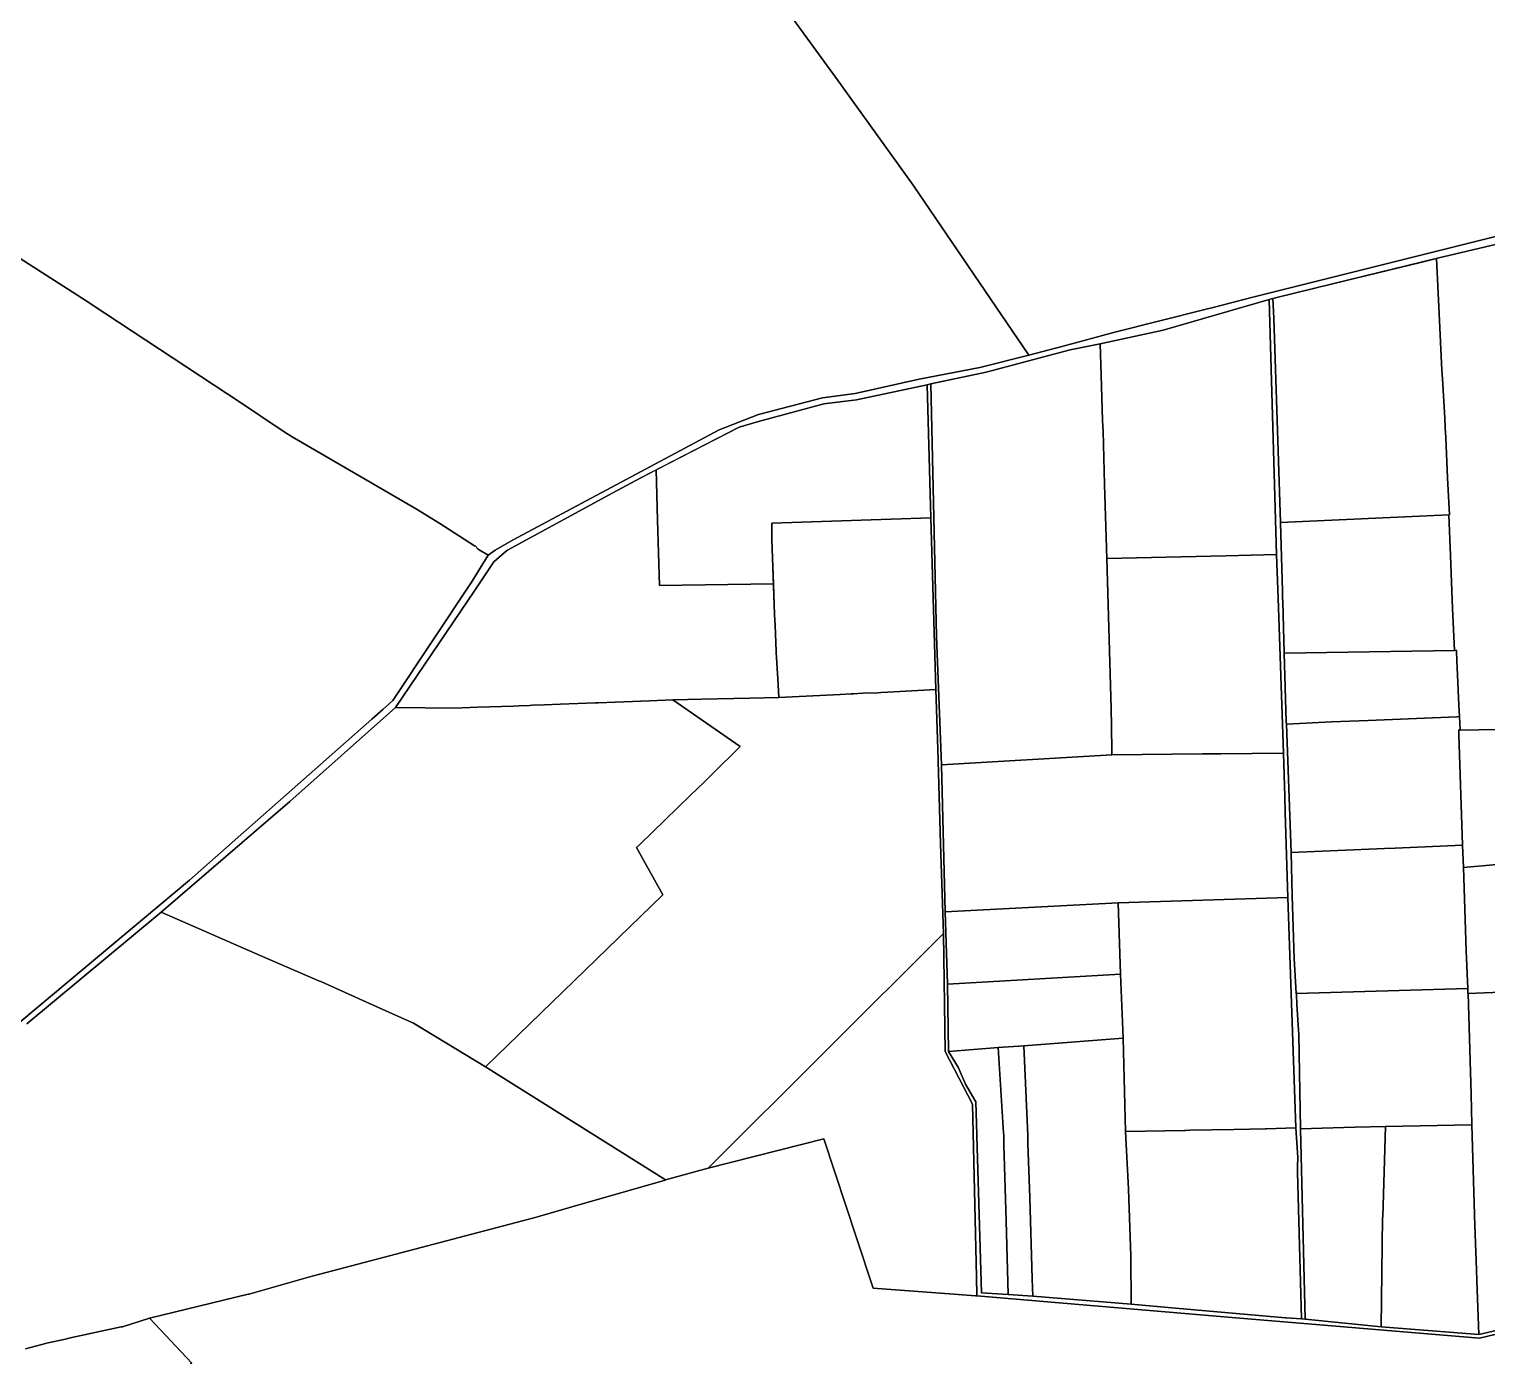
# Model space of a CAD drawing. Header units: metres. Extents: x 3 to 1005126, y 39 to 4383651.
# Drawn here: x 484757 to 485917, y 4371546 to 4372603 of the extents above; entities that cross this region are included whole.
import ezdxf

# ---------------------------------------------------------------- set-up
doc = ezdxf.new("R2010")
doc.units = ezdxf.units.M
doc.header["$MEASUREMENT"] = 0
doc.layers.add('TM_Llucmajor', color=7, linetype='Continuous')

msp = doc.modelspace()

# ---------------------------------------------------------------- linework, layer by layer
at = {"layer": 'TM_Llucmajor', "linetype": 'Continuous', "flags": 128}
for points in [[(485351.8, 4372629.2), (485402.9, 4372558.5), (485403.5, 4372557.7), (485460.6, 4372478.3), (485461.1, 4372477.6), (485552.7, 4372342.9), (485513.7, 4372333.1), (485465.4, 4372323.7), (485414.4, 4372312.3), (485388.3, 4372308.9), (485337.4, 4372295.7), (485306.2, 4372283.4), (485142, 4372195.7), (485127.8, 4372187.6), (485122.3, 4372183.5), (485115, 4372187.8), (485114.3, 4372188.4), (485112, 4372190.7), (485111.4, 4372191.1), (485087.4, 4372206.3), (485083.6, 4372208.7), (485065.6, 4372220), (484966.1, 4372277.7), (484961.9, 4372280.5), (484960.6, 4372281.3), (484921, 4372307.7), (484914.8, 4372311.9), (484806.2, 4372383.5), (484805, 4372384.3), (484731.6, 4372431.4)], [(486029.3, 4372463.6), (485730, 4372388.8), (485699.3, 4372380.7), (485692.8, 4372379.1), (485621.1, 4372361.2), (485579.9, 4372350.1), (485552.7, 4372342.9), (485461.1, 4372477.6), (485460.6, 4372478.3), (485403.5, 4372557.7), (485402.9, 4372558.5), (485351.8, 4372629.2)], [(484713.2, 4371781.6), (484884.5, 4371924.8), (485029.6, 4372053), (485038.2, 4372060.6), (485046.2, 4372067.7), (485109.5, 4372162.8), (485122.3, 4372183.5), (485127.8, 4372187.6), (485142, 4372195.7), (485306.2, 4372283.4), (485337.4, 4372295.7), (485388.3, 4372308.9), (485414.4, 4372312.3), (485465.4, 4372323.7), (485513.7, 4372333.1), (485552.7, 4372342.9), (485579.9, 4372350.1), (485621.1, 4372361.2), (485692.8, 4372379.1), (485699.3, 4372380.7), (485730, 4372388.8), (486029.3, 4372463.6)], [(484731.6, 4372431.4), (484805, 4372384.3), (484806.2, 4372383.5), (484914.8, 4372311.9), (484921, 4372307.7), (484960.6, 4372281.3), (484961.9, 4372280.5), (484966.1, 4372277.7), (485065.6, 4372220), (485083.6, 4372208.7), (485087.4, 4372206.3), (485111.4, 4372191.1), (485112, 4372190.7), (485114.3, 4372188.4), (485115, 4372187.8), (485122.3, 4372183.5), (485109.5, 4372162.8), (485046.2, 4372067.7), (485038.2, 4372060.6), (485029.6, 4372053), (484884.5, 4371924.8), (484713.2, 4371781.6)], [(485948.9, 4372436.9), (485878.1, 4372420.1), (485794.5, 4372399.7), (485750, 4372388.8), (485747, 4372388), (485744.1, 4372387.1), (485659.6, 4372362.9), (485609.5, 4372352), (485585.6, 4372347), (485518.6, 4372329.4), (485474.5, 4372320), (485471.6, 4372319.3), (485415.5, 4372307.3), (485402.5, 4372305.7), (485389.4, 4372304), (485337.4, 4372290), (485322.1, 4372285.4), (485243.6, 4372245.1), (485221.4, 4372233.1), (485137.6, 4372187.5), (485136.7, 4372187.1), (485126.7, 4372178.2), (485111.2, 4372155.2), (485048.3, 4372062.2), (484964.2, 4371987.3), (484861.9, 4371899.3), (484860.2, 4371897.9), (484755, 4371810.3)], [(485925.4, 4372044.6), (485896, 4372044.1), (485896, 4372044.4), (485895.4, 4372055), (485895, 4372064), (485893.6, 4372094.2), (485893.4, 4372098.8), (485893, 4372107.8), (485891.4, 4372107.7), (485890, 4372141.2), (485888.3, 4372183.4), (485887, 4372215.7), (485887.6, 4372215.7), (485886, 4372245.2), (485884.5, 4372277.4), (485884.1, 4372285), (485883.7, 4372292.6), (485881.9, 4372324), (485881.5, 4372330.8), (485879.4, 4372375.7), (485877.1, 4372419.8), (485877.1, 4372419.8), (485878.1, 4372420.1), (485948.9, 4372436.9)], [(485923.6, 4371562.7), (485911.3, 4371559.9), (485717.3, 4371576.2), (485511.3, 4371593.5), (485511, 4371608.8), (485507.7, 4371746.3), (485486, 4371788.3), (485484.6, 4371882.1), (485482.4, 4371953.5), (485480.1, 4372029.1), (485478.6, 4372076.5), (485474.7, 4372213.2), (485474.7, 4372213.2), (485471.6, 4372319.3), (485474.5, 4372320), (485479, 4372118.7), (485483.2, 4372016.5), (485485.9, 4371899.5), (485487.8, 4371841.9), (485488.7, 4371788.3), (485496.5, 4371775.1), (485497.1, 4371773.9), (485502.2, 4371762.1), (485510.3, 4371748), (485511.1, 4371721.8), (485511.1, 4371720.9), (485514.9, 4371596.1), (485536.1, 4371594.6), (485555.8, 4371593.2), (485634.1, 4371586.9), (485669.3, 4371583.8), (485757.1, 4371576.1), (485757.4, 4371576.1), (485769.7, 4371575.4), (485772.6, 4371575), (485833.2, 4371568.9), (485910.9, 4371562.7), (485955.5, 4371573.1)], [(484755, 4371810.3), (484860.2, 4371897.9), (484861.9, 4371899.3), (484940.6, 4371864.8), (484940.7, 4371864.8), (484987.9, 4371844.3), (484988.9, 4371843.9), (485027.8, 4371826.4), (485060.8, 4371811.6), (485062.6, 4371810.7), (485120.1, 4371776.1), (485263.4, 4371685.9), (485263, 4371685.7), (485186.2, 4371663.6), (485163.2, 4371657), (485159.6, 4371655.9), (485149.6, 4371653.3), (484983, 4371609.5), (484979.2, 4371608.5), (484977.4, 4371608), (484932.8, 4371595.3), (484931.8, 4371595), (484931.1, 4371594.8), (484852.6, 4371575.9), (484831.1, 4371569), (484830.1, 4371568.8), (484788.4, 4371559.8), (484785.8, 4371559.2), (484770.5, 4371555.8), (484768, 4371555.1), (484760.7, 4371553.3), (484753.9, 4371551.5)], [(484886.2, 4371540), (484852.6, 4371575.9), (484931.1, 4371594.8), (484931.8, 4371595), (484932.8, 4371595.3), (484977.4, 4371608), (484979.2, 4371608.5), (484983, 4371609.5), (485149.6, 4371653.3), (485159.6, 4371655.9), (485163.2, 4371657), (485186.2, 4371663.6), (485263, 4371685.7), (485263.4, 4371685.9), (485297.3, 4371695.4), (485389.3, 4371718.7), (485415.7, 4371639.1), (485428.7, 4371599.6), (485493, 4371594.8), (485510.1, 4371593.6), (485511.3, 4371593.5), (485717.3, 4371576.2), (485911.3, 4371559.9), (485923.6, 4371562.7)], [(484753.9, 4371551.5), (484760.7, 4371553.3), (484768, 4371555.1), (484770.5, 4371555.8), (484785.8, 4371559.2), (484788.4, 4371559.8), (484830.1, 4371568.8), (484831.1, 4371569), (484852.6, 4371575.9), (484886.2, 4371540), (484867.9, 4371526.4), (484865.5, 4371524.6), (484864.3, 4371523.6), (484852.5, 4371514.6), (484849.9, 4371512.7), (484847.2, 4371510.7), (484806.4, 4371480.1), (484802.7, 4371477.4), (484712.7, 4371413)]]:
    msp.add_lwpolyline(points, dxfattribs=at)
for points in [[(485864.5, 4372416.8), (485877.1, 4372419.8), (485877.1, 4372419.8), (485879.4, 4372375.7), (485881.5, 4372330.8), (485881.9, 4372324), (485883.7, 4372292.6), (485884.1, 4372285), (485884.5, 4372277.4), (485886, 4372245.2), (485887.6, 4372215.7), (485887, 4372215.7), (485881.3, 4372215.4), (485753, 4372209.7), (485747.6, 4372372.3), (485747, 4372388), (485750, 4372388.8), (485794.5, 4372399.7), (485864.5, 4372416.8)], [(485610.3, 4372326.9), (485609.5, 4372352), (485659.6, 4372362.9), (485744.1, 4372387.1), (485749.9, 4372184), (485709.4, 4372183.1), (485614.8, 4372180.9), (485613, 4372239.8), (485611.7, 4372282.4), (485611.5, 4372286.4), (485611.4, 4372291), (485610.3, 4372326.9)], [(485749.9, 4372184), (485744.1, 4372387.1), (485747, 4372388), (485747.6, 4372372.3), (485753, 4372209.7), (485753, 4372209.3), (485754.6, 4372155), (485754.7, 4372149.7), (485754.8, 4372146.3), (485756, 4372105.4), (485757.6, 4372050.9), (485757.7, 4372049), (485761.4, 4371946.6), (485762.4, 4371912.1), (485763.9, 4371862.3), (485765.5, 4371834.5), (485765.6, 4371833.6), (485766.1, 4371825.6), (485767.5, 4371801.4), (485768.8, 4371726.6), (485772.6, 4371575), (485769.7, 4371575.4), (485766.6, 4371692.2), (485766.6, 4371693), (485766.6, 4371697.2), (485766.7, 4371703.2), (485766.7, 4371703.7), (485765.3, 4371727.4), (485758.9, 4371911), (485756.8, 4371978.5), (485756.4, 4371991.4), (485755.3, 4372025.9), (485751.1, 4372149.4), (485749.9, 4372184)], [(485611.4, 4372291), (485611.5, 4372286.4), (485611.7, 4372282.4), (485613, 4372239.8), (485614.8, 4372180.9), (485618.2, 4372061.3), (485618.2, 4372058.4), (485618.4, 4372050.2), (485618.8, 4372024.6), (485483.2, 4372016.5), (485479, 4372118.7), (485474.5, 4372320), (485518.6, 4372329.4), (485585.6, 4372347), (485609.5, 4372352), (485610.3, 4372326.9), (485611.4, 4372291)], [(485322.1, 4372285.4), (485337.4, 4372290), (485389.4, 4372304), (485402.5, 4372305.7), (485415.5, 4372307.3), (485471.6, 4372319.3), (485474.7, 4372213.2), (485348, 4372209.1), (485348, 4372197), (485348, 4372195.7), (485348.8, 4372174.2), (485349.3, 4372160.7), (485258.7, 4372159.5), (485257.1, 4372211.4), (485255.9, 4372251.4), (485322.1, 4372285.4)], [(485349.3, 4372160.7), (485350.2, 4372136.3), (485350.2, 4372136), (485350.6, 4372127.8), (485351.6, 4372106.9), (485351.6, 4372106.1), (485352.6, 4372089.4), (485352.8, 4372085.4), (485353.5, 4372070.2), (485330.5, 4372069.7), (485292.1, 4372068.9), (485270.1, 4372068.4), (485269.1, 4372068.3), (485250.7, 4372067.6), (485209.8, 4372065.9), (485207.5, 4372065.8), (485179.5, 4372064.8), (485167, 4372064.3), (485157.5, 4372064), (485155, 4372063.9), (485146.9, 4372063.6), (485142.3, 4372063.4), (485113.6, 4372062.4), (485095.3, 4372061.7), (485048.3, 4372062.2), (485111.2, 4372155.2), (485126.7, 4372178.2), (485136.7, 4372187.1), (485137.6, 4372187.5), (485221.4, 4372233.1), (485243.6, 4372245.1), (485255.9, 4372251.4), (485257.1, 4372211.4), (485258.7, 4372159.5), (485349.3, 4372160.7)], [(485348, 4372209.1), (485474.7, 4372213.2), (485478.6, 4372076.5), (485440.5, 4372074.4), (485434.8, 4372074.1), (485432.8, 4372074), (485420.5, 4372073.5), (485413, 4372073.1), (485411.2, 4372073), (485402.4, 4372072.6), (485353.5, 4372070.2), (485352.8, 4372085.4), (485352.6, 4372089.4), (485351.6, 4372106.1), (485351.6, 4372106.9), (485350.6, 4372127.8), (485350.2, 4372136), (485350.2, 4372136.3), (485348.8, 4372174.2), (485348, 4372195.7), (485348, 4372197), (485348, 4372209.1)], [(485753, 4372209.3), (485753, 4372209.7), (485887, 4372215.7), (485888.3, 4372183.4), (485890, 4372141.2), (485891.4, 4372107.7), (485756, 4372105.4), (485754.8, 4372146.3), (485754.7, 4372149.7), (485754.6, 4372155), (485753, 4372209.3)], [(485618.2, 4372061.3), (485614.8, 4372180.9), (485709.4, 4372183.1), (485749.9, 4372184), (485751.1, 4372149.4), (485755.3, 4372025.9), (485705.5, 4372025.4), (485704.3, 4372025.4), (485691, 4372025.3), (485618.8, 4372024.6), (485618.4, 4372050.2), (485618.2, 4372058.4), (485618.2, 4372061.3)], [(485891.4, 4372107.7), (485893, 4372107.8), (485893.4, 4372098.8), (485893.6, 4372094.2), (485895, 4372064), (485895.4, 4372055), (485893.5, 4372054.9), (485822.9, 4372051.9), (485793.6, 4372050.7), (485757.7, 4372049), (485757.6, 4372050.9), (485756, 4372105.4), (485891.4, 4372107.7)], [(485263.4, 4371685.9), (485120.1, 4371776.1), (485261.2, 4371913), (485240.4, 4371950.8), (485242.9, 4371953.2), (485283.3, 4371992.4), (485293.8, 4372002.6), (485298.9, 4372007.5), (485300.6, 4372009.2), (485322.8, 4372031.1), (485269.1, 4372068.3), (485270.1, 4372068.4), (485292.1, 4372068.9), (485330.5, 4372069.7), (485353.5, 4372070.2), (485402.4, 4372072.6), (485411.2, 4372073), (485413, 4372073.1), (485420.5, 4372073.5), (485432.8, 4372074), (485434.8, 4372074.1), (485440.5, 4372074.4), (485478.6, 4372076.5), (485480.1, 4372029.1), (485482.4, 4371953.5), (485484.6, 4371882.1), (485297.3, 4371695.4), (485263.4, 4371685.9)], [(484940.6, 4371864.8), (484861.9, 4371899.3), (484964.2, 4371987.3), (485048.3, 4372062.2), (485095.3, 4372061.7), (485113.6, 4372062.4), (485142.3, 4372063.4), (485146.9, 4372063.6), (485155, 4372063.9), (485157.5, 4372064), (485167, 4372064.3), (485179.5, 4372064.8), (485207.5, 4372065.8), (485209.8, 4372065.9), (485250.7, 4372067.6), (485269.1, 4372068.3), (485322.8, 4372031.1), (485300.6, 4372009.2), (485298.9, 4372007.5), (485293.8, 4372002.6), (485283.3, 4371992.4), (485242.9, 4371953.2), (485240.4, 4371950.8), (485261.2, 4371913), (485120.1, 4371776.1), (485062.6, 4371810.7), (485060.8, 4371811.6), (485027.8, 4371826.4), (484988.9, 4371843.9), (484987.9, 4371844.3), (484940.7, 4371864.8), (484940.6, 4371864.8)], [(485893.5, 4372054.9), (485895.4, 4372055), (485896, 4372044.4), (485894.9, 4372044.4), (485895, 4372040.7), (485897.9, 4371952.5), (485844.2, 4371950.2), (485835.9, 4371949.8), (485761.4, 4371946.6), (485757.7, 4372049), (485793.6, 4372050.7), (485822.9, 4372051.9), (485893.5, 4372054.9)], [(485969.7, 4372046.2), (486031.2, 4372047.8), (486033, 4371988.9), (486034.4, 4371942.6), (486007.9, 4371942.1), (485967.8, 4371941.3), (485963.1, 4371940.9), (485922.3, 4371937), (485898.6, 4371934.8), (485897.9, 4371952.5), (485895, 4372040.7), (485894.9, 4372044.4), (485896, 4372044.4), (485896, 4372044.1), (485925.4, 4372044.6), (485944.1, 4372045.2), (485969.7, 4372045.9), (485969.7, 4372046.2)], [(485485.9, 4371899.5), (485483.2, 4372016.5), (485618.8, 4372024.6), (485691, 4372025.3), (485704.3, 4372025.4), (485705.5, 4372025.4), (485755.3, 4372025.9), (485756.4, 4371991.4), (485756.8, 4371978.5), (485758.9, 4371911), (485623.7, 4371906.7), (485485.9, 4371899.5)], [(485762.4, 4371912.1), (485761.4, 4371946.6), (485835.9, 4371949.8), (485844.2, 4371950.2), (485897.9, 4371952.5), (485898.6, 4371934.8), (485900.8, 4371868.3), (485902.1, 4371838.3), (485765.5, 4371834.5), (485763.9, 4371862.3), (485762.4, 4371912.1)], [(485900.8, 4371868.3), (485898.6, 4371934.8), (485922.3, 4371937), (485963.1, 4371940.9), (485968, 4371837), (485902.4, 4371834.5), (485902.2, 4371834.5), (485902.1, 4371837.8), (485902.1, 4371838.3), (485900.8, 4371868.3)], [(485625.7, 4371849.8), (485623.7, 4371906.7), (485758.9, 4371911), (485765.3, 4371727.4), (485741.7, 4371726.7), (485740.7, 4371726.7), (485715.8, 4371726.2), (485680.6, 4371725.5), (485677.3, 4371725.4), (485676.6, 4371725.4), (485629.7, 4371724.4), (485627.6, 4371798.8), (485625.7, 4371849.8)], [(485487.8, 4371841.9), (485485.9, 4371899.5), (485623.7, 4371906.7), (485625.7, 4371849.8), (485487.8, 4371841.9)], [(485297.3, 4371695.4), (485484.6, 4371882.1), (485486, 4371788.3), (485507.7, 4371746.3), (485511, 4371608.8), (485511.3, 4371593.5), (485510.1, 4371593.6), (485493, 4371594.8), (485428.7, 4371599.6), (485415.7, 4371639.1), (485389.3, 4371718.7), (485297.3, 4371695.4)], [(485488.7, 4371788.3), (485487.8, 4371841.9), (485625.7, 4371849.8), (485627.6, 4371798.8), (485548.7, 4371792.8), (485528.3, 4371791.3), (485521.8, 4371790.9), (485488.7, 4371788.3)], [(485904.7, 4371754.1), (485902.4, 4371834.5), (485968, 4371837), (486037.1, 4371839.5), (486039.2, 4371759.6), (486039.2, 4371758.1), (486041.4, 4371703.6), (486042.8, 4371668.2), (486043.8, 4371640.5), (486045.6, 4371595.6), (485982, 4371579.4), (485981, 4371579.1), (485955.5, 4371573.1), (485910.9, 4371562.7), (485909.3, 4371605.7), (485909, 4371614.2), (485908, 4371642.8), (485907.9, 4371643.2), (485907.8, 4371649.4), (485905.4, 4371729.7), (485904.7, 4371754.1)], [(485765.6, 4371833.6), (485765.5, 4371834.5), (485902.1, 4371838.3), (485902.1, 4371837.8), (485902.2, 4371834.5), (485902.4, 4371834.5), (485904.7, 4371754.1), (485905.4, 4371729.7), (485836.6, 4371728.5), (485812.5, 4371728), (485803.5, 4371727.7), (485768.8, 4371726.6), (485767.5, 4371801.4), (485766.1, 4371825.6), (485765.6, 4371833.6)], [(485532.5, 4371723.4), (485528.3, 4371791.3), (485548.7, 4371792.8), (485551.7, 4371721.4), (485551.7, 4371719.8), (485551.9, 4371715), (485553.3, 4371671.8), (485555.3, 4371607.1), (485555.8, 4371593.2), (485536.1, 4371594.6), (485534.5, 4371653.3), (485532.8, 4371713.8), (485532.6, 4371721.7), (485532.5, 4371723.4)], [(485551.7, 4371721.4), (485548.7, 4371792.8), (485627.6, 4371798.8), (485629.7, 4371724.4), (485631.9, 4371678.9), (485631.9, 4371678.5), (485633.8, 4371625.1), (485633.8, 4371625), (485633.9, 4371624.6), (485634.1, 4371586.9), (485555.8, 4371593.2), (485555.3, 4371607.1), (485553.3, 4371671.8), (485551.9, 4371715), (485551.7, 4371719.8), (485551.7, 4371721.4)], [(485502.2, 4371762.1), (485497.1, 4371773.9), (485496.5, 4371775.1), (485488.7, 4371788.3), (485521.8, 4371790.9), (485528.3, 4371791.3), (485532.5, 4371723.4), (485532.6, 4371721.7), (485532.8, 4371713.8), (485534.5, 4371653.3), (485536.1, 4371594.6), (485514.9, 4371596.1), (485511.1, 4371720.9), (485511.1, 4371721.8), (485510.3, 4371748), (485502.2, 4371762.1)], [(485631.9, 4371678.9), (485629.7, 4371724.4), (485676.6, 4371725.4), (485677.3, 4371725.4), (485680.6, 4371725.5), (485715.8, 4371726.2), (485740.7, 4371726.7), (485741.7, 4371726.7), (485765.3, 4371727.4), (485766.7, 4371703.7), (485766.7, 4371703.2), (485766.6, 4371697.2), (485766.6, 4371693), (485766.6, 4371692.2), (485769.7, 4371575.4), (485757.4, 4371576.1), (485757.1, 4371576.1), (485669.3, 4371583.8), (485634.1, 4371586.9), (485633.9, 4371624.6), (485633.8, 4371625), (485633.8, 4371625.1), (485631.9, 4371678.5), (485631.9, 4371678.9)], [(485772.6, 4371575), (485768.8, 4371726.6), (485803.5, 4371727.7), (485812.5, 4371728), (485836.6, 4371728.5), (485834.4, 4371656.5), (485834.3, 4371655.6), (485833.2, 4371568.9), (485772.6, 4371575)], [(485910.9, 4371562.7), (485833.2, 4371568.9), (485834.3, 4371655.6), (485834.4, 4371656.5), (485836.6, 4371728.5), (485905.4, 4371729.7), (485907.8, 4371649.4), (485907.9, 4371643.2), (485908, 4371642.8), (485909, 4371614.2), (485909.3, 4371605.7), (485910.9, 4371562.7)]]:
    msp.add_lwpolyline(points, close=True, dxfattribs=at)

doc.saveas('drawing.dxf')
